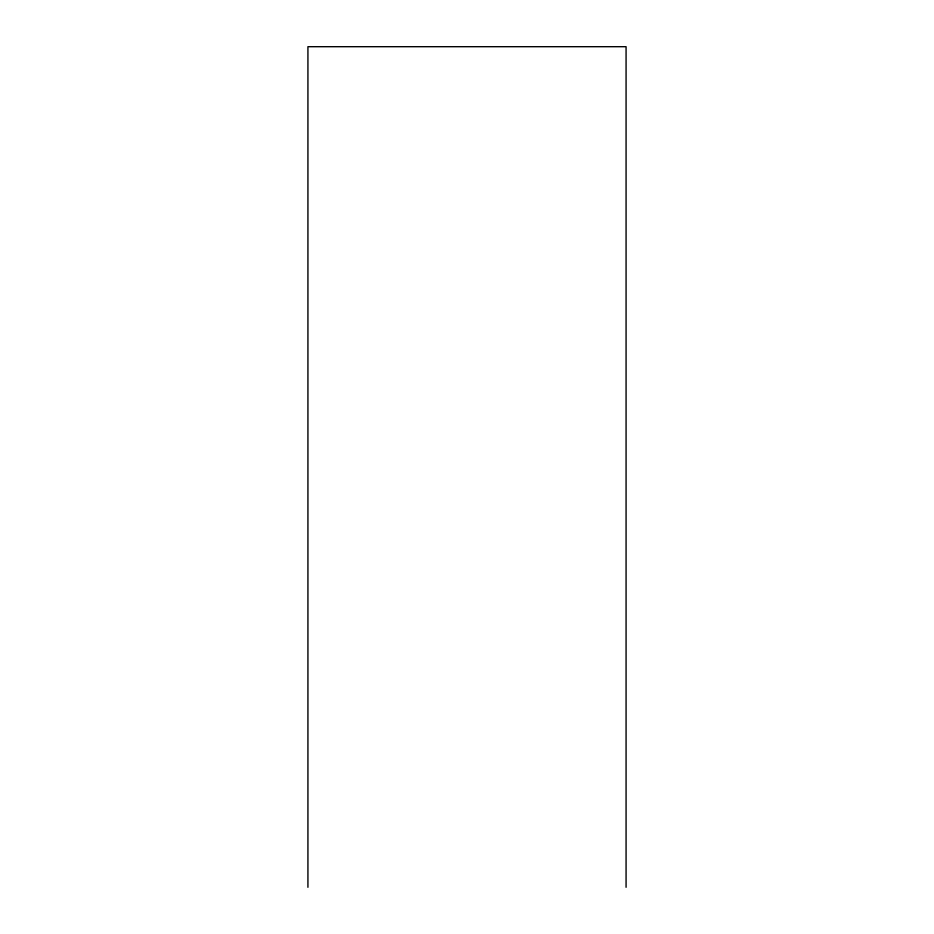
<?xml version="1.0" encoding="UTF-8"?>
<svg xmlns="http://www.w3.org/2000/svg" width="934" height="934" viewBox="0 0 934 934"><rect width="100%" height="100%" fill="white"/><g stroke="black" fill="none" stroke-linecap="round" stroke-linejoin="round"><path stroke-width="1.4" d="M626.072 887.3L626.072 46.7L307.928 46.7L307.928 887.3"/></g></svg>
